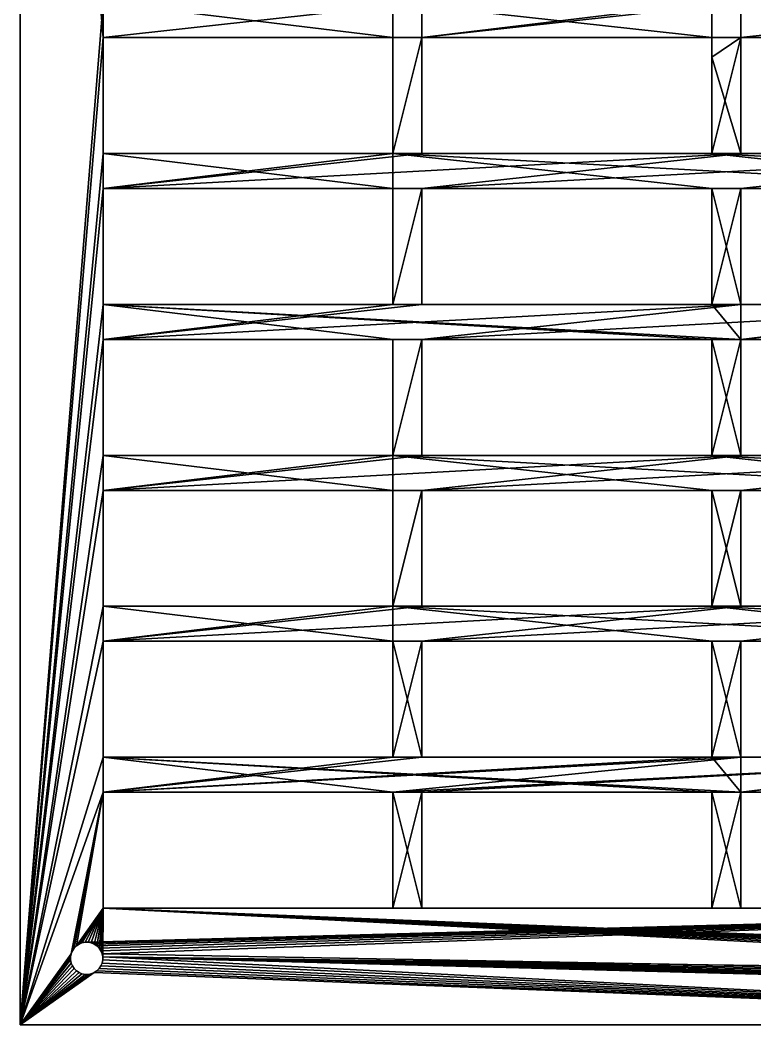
# Model space of a CAD drawing. Header units: metres. Extents: x 1.7 to 5.9, y -6.9 to -1.
# Drawn here: x 1.702 to 3.889, y -6.898 to -3.907 of the extents above; entities that cross this region are included whole.
import ezdxf

# ---------------------------------------------------------------- set-up
doc = ezdxf.new("R2010")
doc.units = ezdxf.units.M

msp = doc.modelspace()

# ---------------------------------------------------------------- linework, layer by layer
at = {"layer": 'STL2DXF'}
for points in [[(1.702, -1.002, -0.6707), (1.702, -6.898, -0.6707), (1.702, -6.898, -0.6207)], [(1.702, -1.002, -0.6707), (1.702, -6.898, -0.6207), (1.702, -1.002, -0.6207)], [(1.702, -6.898, -0.6707), (1.702, -1.002, -0.6707), (1.9487, -3.8554, -0.6707)], [(1.702, -1.002, -0.6207), (1.702, -6.898, -0.6207), (1.9487, -3.9596, -0.6207)], [(1.9487, -3.8554, -0.6207), (1.702, -1.002, -0.6207), (1.9487, -3.9596, -0.6207)], [(1.9487, -3.9596, -0.6707), (1.702, -6.898, -0.6707), (1.9487, -3.8554, -0.6707)], [(2.8114, -3.9596, -0.6707), (1.9487, -3.9596, -0.6707), (1.9487, -3.8554, -0.6707)], [(2.8114, -3.9596, -0.6707), (1.9487, -3.8554, -0.6707), (2.8114, -3.8554, -0.6707)], [(1.9487, -3.9596, -0.6207), (2.8977, -3.9596, -0.6207), (2.8977, -3.8554, -0.6207)], [(1.9487, -3.9596, -0.6207), (2.8977, -3.8554, -0.6207), (1.9487, -3.8554, -0.6207)], [(3.7604, -3.9596, -0.6707), (2.8114, -3.9596, -0.6707), (2.8114, -3.8554, -0.6707)], [(3.7604, -3.9596, -0.6707), (2.8114, -3.8554, -0.6707), (3.7604, -3.8554, -0.6707)], [(2.8977, -3.9596, -0.6207), (3.8467, -3.9596, -0.6207), (3.8467, -3.8554, -0.6207)], [(2.8977, -3.9596, -0.6207), (3.8467, -3.8554, -0.6207), (3.7604, -3.8554, -0.6207)], [(2.8977, -3.9596, -0.6207), (3.7604, -3.8554, -0.6207), (2.8977, -3.8554, -0.6207)], [(4.7094, -3.9596, -0.6707), (3.7604, -3.9596, -0.6707), (3.7604, -3.8554, -0.6707)], [(4.7094, -3.9596, -0.6707), (3.7604, -3.8554, -0.6707), (3.8467, -3.8554, -0.6707)], [(4.7094, -3.9596, -0.6707), (3.8467, -3.8554, -0.6707), (4.7094, -3.8554, -0.6707)], [(3.8467, -3.9596, -0.6207), (4.7957, -3.9596, -0.6207), (4.7957, -3.8554, -0.6207)], [(3.8467, -3.9596, -0.6207), (4.7957, -3.8554, -0.6207), (3.8467, -3.8554, -0.6207)], [(1.702, -6.898, -0.6707), (1.9487, -3.9596, -0.6707), (1.9487, -4.3046, -0.6707)], [(1.702, -6.898, -0.6207), (1.9487, -4.3046, -0.6207), (1.9487, -3.9596, -0.6207)], [(2.8114, -3.9596, -0.6207), (2.8114, -3.9596, -0.6707), (1.9487, -3.9596, -0.6707)], [(2.8114, -3.9596, -0.6207), (1.9487, -3.9596, -0.6707), (1.9487, -3.9596, -0.6207)], [(1.9487, -3.9596, -0.6207), (1.9487, -3.9596, -0.6707), (1.9487, -4.3046, -0.6707)], [(1.9487, -3.9596, -0.6207), (1.9487, -4.3046, -0.6707), (1.9487, -4.3046, -0.6207)], [(1.9487, -3.9596, -0.6207), (2.8114, -3.9596, -0.6207), (2.8977, -3.9596, -0.6207)], [(3.7604, -3.9596, -0.6707), (2.8977, -3.9596, -0.6707), (2.8114, -3.9596, -0.6707)], [(2.8114, -4.3046, -0.6707), (2.8114, -3.9596, -0.6707), (2.8977, -3.9596, -0.6707)], [(2.8114, -4.3046, -0.6707), (2.8977, -3.9596, -0.6707), (2.8977, -4.3046, -0.6707)], [(2.8114, -4.3046, -0.6207), (2.8114, -4.3046, -0.6707), (2.8114, -3.9596, -0.6707)], [(2.8114, -4.3046, -0.6207), (2.8114, -3.9596, -0.6707), (2.8114, -3.9596, -0.6207)], [(2.8977, -3.9596, -0.6207), (2.8114, -3.9596, -0.6207), (2.8114, -4.3046, -0.6207)], [(2.8977, -4.3046, -0.6207), (2.8977, -3.9596, -0.6207), (2.8114, -4.3046, -0.6207)], [(2.8977, -3.9596, -0.6207), (2.8977, -3.9596, -0.6707), (2.8977, -4.3046, -0.6707)], [(2.8977, -3.9596, -0.6207), (2.8977, -4.3046, -0.6707), (2.8977, -4.3046, -0.6207)], [(3.7604, -3.9596, -0.6207), (3.7604, -3.9596, -0.6707), (2.8977, -3.9596, -0.6707)], [(3.7604, -3.9596, -0.6207), (2.8977, -3.9596, -0.6707), (2.8977, -3.9596, -0.6207)], [(2.8977, -3.9596, -0.6207), (3.7604, -3.9596, -0.6207), (3.8467, -3.9596, -0.6207)], [(4.7094, -3.9596, -0.6707), (3.8467, -3.9596, -0.6707), (3.7604, -3.9596, -0.6707)], [(3.7604, -4.3046, -0.6707), (3.7604, -3.9596, -0.6707), (3.8467, -3.9596, -0.6707)], [(3.7604, -4.3046, -0.6707), (3.8467, -3.9596, -0.6707), (3.8467, -4.3046, -0.6707)], [(3.7604, -4.3046, -0.6707), (3.7604, -3.9596, -0.6707), (3.7604, -3.9596, -0.6207)], [(3.7604, -4.3046, -0.6707), (3.7604, -3.9596, -0.6207), (3.7604, -4.0183, -0.6207)], [(3.7604, -3.9596, -0.6207), (3.7604, -4.0183, -0.6207), (3.8467, -3.9596, -0.6207)], [(3.8467, -4.3046, -0.6207), (3.8467, -3.9596, -0.6207), (3.7604, -4.0183, -0.6207)], [(4.7094, -3.9596, -0.6207), (4.7094, -3.9596, -0.6707), (3.8467, -3.9596, -0.6707)], [(4.7094, -3.9596, -0.6207), (3.8467, -3.9596, -0.6707), (3.8467, -3.9596, -0.6207)], [(3.8467, -3.9596, -0.6207), (3.8467, -3.9596, -0.6707), (3.8467, -4.3046, -0.6707)], [(3.8467, -3.9596, -0.6207), (3.8467, -4.3046, -0.6707), (3.8467, -4.3046, -0.6207)], [(3.8467, -3.9596, -0.6207), (4.7094, -3.9596, -0.6207), (4.7957, -3.9596, -0.6207)], [(3.7604, -4.0183, -0.6207), (3.7604, -4.3046, -0.6207), (3.7604, -4.3046, -0.6707)], [(3.8467, -4.3046, -0.6207), (3.7604, -4.0183, -0.6207), (3.7604, -4.3046, -0.6207)], [(1.9487, -4.4087, -0.6707), (1.702, -6.898, -0.6707), (1.9487, -4.3046, -0.6707)], [(1.9487, -4.3046, -0.6207), (1.702, -6.898, -0.6207), (1.9487, -4.4087, -0.6207)], [(2.8114, -4.4087, -0.6707), (1.9487, -4.4087, -0.6707), (1.9487, -4.3046, -0.6707)], [(2.8114, -4.4087, -0.6707), (1.9487, -4.3046, -0.6707), (2.8114, -4.3046, -0.6707)], [(1.9487, -4.3046, -0.6207), (1.9487, -4.3046, -0.6707), (2.8114, -4.3046, -0.6707)], [(1.9487, -4.3046, -0.6207), (2.8114, -4.3046, -0.6707), (2.8114, -4.3046, -0.6207)], [(1.9487, -4.4087, -0.6207), (2.8977, -4.4087, -0.6207), (3.8467, -4.3046, -0.6207)], [(1.9487, -4.4087, -0.6207), (3.8467, -4.3046, -0.6207), (2.8977, -4.3046, -0.6207)], [(2.8114, -4.3046, -0.6207), (1.9487, -4.3046, -0.6207), (1.9487, -4.4087, -0.6207)], [(2.8977, -4.3046, -0.6207), (2.8114, -4.3046, -0.6207), (1.9487, -4.4087, -0.6207)], [(3.7604, -4.4087, -0.6707), (2.8114, -4.4087, -0.6707), (2.8114, -4.3046, -0.6707)], [(2.8114, -4.3046, -0.6707), (2.8977, -4.3046, -0.6707), (3.7604, -4.3046, -0.6707)], [(4.7094, -4.4087, -0.6707), (3.7604, -4.4087, -0.6707), (2.8114, -4.3046, -0.6707)], [(4.7094, -4.4087, -0.6707), (2.8114, -4.3046, -0.6707), (3.7604, -4.3046, -0.6707)], [(2.8977, -4.3046, -0.6207), (2.8977, -4.3046, -0.6707), (3.7604, -4.3046, -0.6707)], [(2.8977, -4.3046, -0.6207), (3.7604, -4.3046, -0.6707), (3.7604, -4.3046, -0.6207)], [(2.8977, -4.4087, -0.6207), (3.8467, -4.4087, -0.6207), (4.7957, -4.3046, -0.6207)], [(2.8977, -4.4087, -0.6207), (4.7957, -4.3046, -0.6207), (3.8467, -4.3046, -0.6207)], [(3.8467, -4.3046, -0.6207), (3.7604, -4.3046, -0.6207), (2.8977, -4.3046, -0.6207)], [(5.6584, -4.4087, -0.6707), (4.7094, -4.4087, -0.6707), (3.7604, -4.3046, -0.6707)], [(3.7604, -4.3046, -0.6707), (3.8467, -4.3046, -0.6707), (4.7094, -4.3046, -0.6707)], [(5.6584, -4.4087, -0.6707), (3.7604, -4.3046, -0.6707), (4.7094, -4.3046, -0.6707)], [(3.8467, -4.3046, -0.6207), (3.8467, -4.3046, -0.6707), (4.7094, -4.3046, -0.6707)], [(3.8467, -4.3046, -0.6207), (4.7094, -4.3046, -0.6707), (4.7094, -4.3046, -0.6207)], [(3.8467, -4.4087, -0.6207), (4.7957, -4.4087, -0.6207), (4.7957, -4.3046, -0.6207)], [(4.7957, -4.3046, -0.6207), (4.7094, -4.3046, -0.6207), (3.8467, -4.3046, -0.6207)], [(1.702, -6.898, -0.6707), (1.9487, -4.4087, -0.6707), (1.9487, -4.7537, -0.6707)], [(1.702, -6.898, -0.6207), (1.9487, -4.7537, -0.6207), (1.9487, -4.4087, -0.6207)], [(2.8114, -4.4087, -0.6207), (2.8114, -4.4087, -0.6707), (1.9487, -4.4087, -0.6707)], [(2.8114, -4.4087, -0.6207), (1.9487, -4.4087, -0.6707), (1.9487, -4.4087, -0.6207)], [(1.9487, -4.4087, -0.6207), (1.9487, -4.4087, -0.6707), (1.9487, -4.7537, -0.6707)], [(1.9487, -4.4087, -0.6207), (1.9487, -4.7537, -0.6707), (1.9487, -4.7537, -0.6207)], [(1.9487, -4.4087, -0.6207), (2.8114, -4.4087, -0.6207), (2.8977, -4.4087, -0.6207)], [(2.8114, -4.7537, -0.6207), (2.8114, -4.7537, -0.6707), (2.8114, -4.4087, -0.6707)], [(2.8114, -4.7537, -0.6207), (2.8114, -4.4087, -0.6707), (2.8114, -4.4087, -0.6207)], [(3.7604, -4.4087, -0.6707), (2.8977, -4.4087, -0.6707), (2.8114, -4.4087, -0.6707)], [(2.8114, -4.7537, -0.6707), (2.8114, -4.4087, -0.6707), (2.8977, -4.4087, -0.6707)], [(2.8114, -4.7537, -0.6707), (2.8977, -4.4087, -0.6707), (2.8977, -4.7537, -0.6707)], [(2.8977, -4.4087, -0.6207), (2.8114, -4.4087, -0.6207), (2.8114, -4.7537, -0.6207)], [(2.8977, -4.7537, -0.6207), (2.8977, -4.4087, -0.6207), (2.8114, -4.7537, -0.6207)], [(2.8977, -4.4087, -0.6207), (2.8977, -4.4087, -0.6707), (2.8977, -4.7537, -0.6707)], [(2.8977, -4.4087, -0.6207), (2.8977, -4.7537, -0.6707), (2.8977, -4.7537, -0.6207)], [(3.7604, -4.4087, -0.6207), (3.7604, -4.4087, -0.6707), (2.8977, -4.4087, -0.6707)], [(3.7604, -4.4087, -0.6207), (2.8977, -4.4087, -0.6707), (2.8977, -4.4087, -0.6207)], [(2.8977, -4.4087, -0.6207), (3.7604, -4.4087, -0.6207), (3.8467, -4.4087, -0.6207)], [(4.7094, -4.4087, -0.6707), (3.8467, -4.4087, -0.6707), (3.7604, -4.4087, -0.6707)], [(3.7604, -4.7537, -0.6707), (3.7604, -4.4087, -0.6707), (3.8467, -4.4087, -0.6707)], [(3.7604, -4.7537, -0.6707), (3.8467, -4.4087, -0.6707), (3.8467, -4.7537, -0.6707)], [(3.7604, -4.7537, -0.6207), (3.7604, -4.7537, -0.6707), (3.7604, -4.4087, -0.6707)], [(3.7604, -4.7537, -0.6207), (3.7604, -4.4087, -0.6707), (3.7604, -4.4087, -0.6207)], [(3.8467, -4.7537, -0.6207), (3.8467, -4.4087, -0.6207), (3.7604, -4.4087, -0.6207)], [(3.8467, -4.7537, -0.6207), (3.7604, -4.4087, -0.6207), (3.7604, -4.7537, -0.6207)], [(4.7094, -4.4087, -0.6207), (4.7094, -4.4087, -0.6707), (3.8467, -4.4087, -0.6707)], [(4.7094, -4.4087, -0.6207), (3.8467, -4.4087, -0.6707), (3.8467, -4.4087, -0.6207)], [(3.8467, -4.4087, -0.6207), (3.8467, -4.4087, -0.6707), (3.8467, -4.7537, -0.6707)], [(3.8467, -4.4087, -0.6207), (3.8467, -4.7537, -0.6707), (3.8467, -4.7537, -0.6207)], [(3.8467, -4.4087, -0.6207), (4.7094, -4.4087, -0.6207), (4.7957, -4.4087, -0.6207)], [(1.9487, -4.8579, -0.6707), (1.702, -6.898, -0.6707), (1.9487, -4.7537, -0.6707)], [(1.9487, -4.7537, -0.6207), (1.702, -6.898, -0.6207), (1.9487, -4.8579, -0.6207)], [(2.8114, -4.8579, -0.6707), (1.9487, -4.8579, -0.6707), (1.9487, -4.7537, -0.6707)], [(1.9487, -4.7537, -0.6707), (2.8114, -4.7537, -0.6707), (3.7604, -4.7537, -0.6707)], [(3.7604, -4.8579, -0.6707), (2.8114, -4.8579, -0.6707), (1.9487, -4.7537, -0.6707)], [(3.8467, -4.8579, -0.6707), (3.7604, -4.8579, -0.6707), (1.9487, -4.7537, -0.6707)], [(3.8467, -4.8579, -0.6707), (1.9487, -4.7537, -0.6707), (3.7604, -4.7537, -0.6707)], [(1.9487, -4.7537, -0.6207), (1.9487, -4.7537, -0.6707), (2.8114, -4.7537, -0.6707)], [(1.9487, -4.7537, -0.6207), (2.8114, -4.7537, -0.6707), (2.8114, -4.7537, -0.6207)], [(1.9487, -4.8579, -0.6207), (2.8977, -4.8579, -0.6207), (3.8467, -4.7537, -0.6207)], [(1.9487, -4.8579, -0.6207), (3.8467, -4.7537, -0.6207), (2.8977, -4.7537, -0.6207)], [(2.8114, -4.7537, -0.6207), (1.9487, -4.7537, -0.6207), (1.9487, -4.8579, -0.6207)], [(2.8977, -4.7537, -0.6207), (2.8114, -4.7537, -0.6207), (1.9487, -4.8579, -0.6207)], [(2.8114, -4.7537, -0.6707), (2.8977, -4.7537, -0.6707), (3.7604, -4.7537, -0.6707)], [(2.8977, -4.7537, -0.6207), (2.8977, -4.7537, -0.6707), (3.7604, -4.7537, -0.6707)], [(2.8977, -4.7537, -0.6207), (3.7604, -4.7537, -0.6707), (3.7604, -4.7537, -0.6207)], [(2.8977, -4.8579, -0.6207), (3.8467, -4.8579, -0.6207), (4.7957, -4.7537, -0.6207)], [(2.8977, -4.8579, -0.6207), (4.7957, -4.7537, -0.6207), (3.8467, -4.7537, -0.6207)], [(3.8467, -4.7537, -0.6207), (3.7604, -4.7537, -0.6207), (2.8977, -4.7537, -0.6207)], [(3.8467, -4.8579, -0.6707), (3.7604, -4.7537, -0.6707), (3.8467, -4.7537, -0.6707)], [(3.8467, -4.7537, -0.6207), (3.8467, -4.7537, -0.6707), (4.7094, -4.7537, -0.6707)], [(3.8467, -4.7537, -0.6207), (4.7094, -4.7537, -0.6707), (4.7094, -4.7537, -0.6207)], [(3.8467, -4.8579, -0.6707), (3.8467, -4.7537, -0.6707), (4.7094, -4.7537, -0.6707)], [(5.6584, -4.8579, -0.6707), (3.8467, -4.8579, -0.6707), (4.7094, -4.7537, -0.6707)], [(3.8467, -4.8579, -0.6207), (4.7957, -4.8579, -0.6207), (4.7957, -4.7537, -0.6207)], [(4.7957, -4.7537, -0.6207), (4.7094, -4.7537, -0.6207), (3.8467, -4.7537, -0.6207)], [(1.702, -6.898, -0.6707), (1.9487, -4.8579, -0.6707), (1.9487, -5.2029, -0.6707)], [(1.702, -6.898, -0.6207), (1.9487, -5.2029, -0.6207), (1.9487, -4.8579, -0.6207)], [(1.9487, -4.8579, -0.6207), (1.9487, -4.8579, -0.6707), (1.9487, -5.2029, -0.6707)], [(1.9487, -4.8579, -0.6207), (1.9487, -5.2029, -0.6707), (1.9487, -5.2029, -0.6207)], [(2.8114, -4.8579, -0.6207), (2.8114, -4.8579, -0.6707), (1.9487, -4.8579, -0.6707)], [(2.8114, -4.8579, -0.6207), (1.9487, -4.8579, -0.6707), (1.9487, -4.8579, -0.6207)], [(1.9487, -4.8579, -0.6207), (2.8114, -4.8579, -0.6207), (2.8977, -4.8579, -0.6207)], [(3.7604, -4.8579, -0.6707), (2.8977, -4.8579, -0.6707), (2.8114, -4.8579, -0.6707)], [(2.8114, -5.2029, -0.6707), (2.8114, -4.8579, -0.6707), (2.8977, -4.8579, -0.6707)], [(2.8114, -5.2029, -0.6707), (2.8977, -4.8579, -0.6707), (2.8977, -5.2029, -0.6707)], [(2.8114, -5.2029, -0.6207), (2.8114, -5.2029, -0.6707), (2.8114, -4.8579, -0.6707)], [(2.8114, -5.2029, -0.6207), (2.8114, -4.8579, -0.6707), (2.8114, -4.8579, -0.6207)], [(2.8977, -4.8579, -0.6207), (2.8114, -4.8579, -0.6207), (2.8114, -5.2029, -0.6207)], [(2.8977, -5.2029, -0.6207), (2.8977, -4.8579, -0.6207), (2.8114, -5.2029, -0.6207)], [(2.8977, -4.8579, -0.6207), (2.8977, -4.8579, -0.6707), (2.8977, -5.2029, -0.6707)], [(2.8977, -4.8579, -0.6207), (2.8977, -5.2029, -0.6707), (2.8977, -5.2029, -0.6207)], [(3.7604, -4.8579, -0.6207), (3.7604, -4.8579, -0.6707), (2.8977, -4.8579, -0.6707)], [(3.7604, -4.8579, -0.6207), (2.8977, -4.8579, -0.6707), (2.8977, -4.8579, -0.6207)], [(2.8977, -4.8579, -0.6207), (3.7604, -4.8579, -0.6207), (3.8467, -4.8579, -0.6207)], [(3.7604, -5.2029, -0.6207), (3.7604, -5.2029, -0.6707), (3.7604, -4.8579, -0.6707)], [(3.7604, -5.2029, -0.6207), (3.7604, -4.8579, -0.6707), (3.7604, -4.8579, -0.6207)], [(3.7604, -5.2029, -0.6707), (3.7604, -4.8579, -0.6707), (3.8467, -4.8579, -0.6707)], [(3.7604, -5.2029, -0.6707), (3.8467, -4.8579, -0.6707), (3.8467, -5.2029, -0.6707)], [(3.8467, -5.2029, -0.6207), (3.8467, -4.8579, -0.6207), (3.7604, -4.8579, -0.6207)], [(3.8467, -5.2029, -0.6207), (3.7604, -4.8579, -0.6207), (3.7604, -5.2029, -0.6207)], [(3.8467, -4.8579, -0.6207), (3.8467, -4.8579, -0.6707), (3.8467, -5.2029, -0.6707)], [(3.8467, -4.8579, -0.6207), (3.8467, -5.2029, -0.6707), (3.8467, -5.2029, -0.6207)], [(4.7957, -4.8579, -0.6707), (4.7094, -4.8579, -0.6707), (3.8467, -4.8579, -0.6707)], [(5.6584, -4.8579, -0.6707), (4.7957, -4.8579, -0.6707), (3.8467, -4.8579, -0.6707)], [(4.7094, -4.8579, -0.6207), (4.7094, -4.8579, -0.6707), (3.8467, -4.8579, -0.6707)], [(4.7094, -4.8579, -0.6207), (3.8467, -4.8579, -0.6707), (3.8467, -4.8579, -0.6207)], [(3.8467, -4.8579, -0.6207), (4.7094, -4.8579, -0.6207), (4.7957, -4.8579, -0.6207)], [(1.9487, -5.3071, -0.6707), (1.702, -6.898, -0.6707), (1.9487, -5.2029, -0.6707)], [(1.9487, -5.2029, -0.6207), (1.702, -6.898, -0.6207), (1.9487, -5.3071, -0.6207)], [(1.9487, -5.2029, -0.6207), (1.9487, -5.2029, -0.6707), (2.8114, -5.2029, -0.6707)], [(1.9487, -5.2029, -0.6207), (2.8114, -5.2029, -0.6707), (2.8114, -5.2029, -0.6207)], [(2.8114, -5.3071, -0.6707), (1.9487, -5.3071, -0.6707), (1.9487, -5.2029, -0.6707)], [(2.8114, -5.3071, -0.6707), (1.9487, -5.2029, -0.6707), (2.8114, -5.2029, -0.6707)], [(1.9487, -5.3071, -0.6207), (2.8977, -5.3071, -0.6207), (3.8467, -5.2029, -0.6207)], [(1.9487, -5.3071, -0.6207), (3.8467, -5.2029, -0.6207), (2.8977, -5.2029, -0.6207)], [(2.8114, -5.2029, -0.6207), (1.9487, -5.2029, -0.6207), (1.9487, -5.3071, -0.6207)], [(2.8977, -5.2029, -0.6207), (2.8114, -5.2029, -0.6207), (1.9487, -5.3071, -0.6207)], [(3.7604, -5.3071, -0.6707), (2.8114, -5.3071, -0.6707), (2.8114, -5.2029, -0.6707)], [(2.8114, -5.2029, -0.6707), (2.8977, -5.2029, -0.6707), (3.7604, -5.2029, -0.6707)], [(4.7094, -5.3071, -0.6707), (3.7604, -5.3071, -0.6707), (2.8114, -5.2029, -0.6707)], [(4.7094, -5.3071, -0.6707), (2.8114, -5.2029, -0.6707), (3.7604, -5.2029, -0.6707)], [(2.8977, -5.2029, -0.6207), (2.8977, -5.2029, -0.6707), (3.7604, -5.2029, -0.6707)], [(2.8977, -5.2029, -0.6207), (3.7604, -5.2029, -0.6707), (3.7604, -5.2029, -0.6207)], [(2.8977, -5.3071, -0.6207), (3.8467, -5.3071, -0.6207), (4.7957, -5.2029, -0.6207)], [(2.8977, -5.3071, -0.6207), (4.7957, -5.2029, -0.6207), (3.8467, -5.2029, -0.6207)], [(3.8467, -5.2029, -0.6207), (3.7604, -5.2029, -0.6207), (2.8977, -5.2029, -0.6207)], [(5.6584, -5.3071, -0.6707), (4.7094, -5.3071, -0.6707), (3.7604, -5.2029, -0.6707)], [(3.7604, -5.2029, -0.6707), (3.8467, -5.2029, -0.6707), (4.7094, -5.2029, -0.6707)], [(5.6584, -5.3071, -0.6707), (3.7604, -5.2029, -0.6707), (4.7094, -5.2029, -0.6707)], [(3.8467, -5.2029, -0.6207), (3.8467, -5.2029, -0.6707), (4.7094, -5.2029, -0.6707)], [(3.8467, -5.2029, -0.6207), (4.7094, -5.2029, -0.6707), (4.7094, -5.2029, -0.6207)], [(3.8467, -5.3071, -0.6207), (4.7957, -5.3071, -0.6207), (4.7957, -5.2029, -0.6207)], [(4.7957, -5.2029, -0.6207), (4.7094, -5.2029, -0.6207), (3.8467, -5.2029, -0.6207)], [(1.702, -6.898, -0.6707), (1.9487, -5.3071, -0.6707), (1.9487, -5.6521, -0.6707)], [(1.702, -6.898, -0.6207), (1.9487, -5.6521, -0.6207), (1.9487, -5.3071, -0.6207)], [(1.9487, -5.3071, -0.6207), (1.9487, -5.3071, -0.6707), (1.9487, -5.6521, -0.6707)], [(1.9487, -5.3071, -0.6207), (1.9487, -5.6521, -0.6707), (1.9487, -5.6521, -0.6207)], [(2.8114, -5.3071, -0.6207), (2.8114, -5.3071, -0.6707), (1.9487, -5.3071, -0.6707)], [(2.8114, -5.3071, -0.6207), (1.9487, -5.3071, -0.6707), (1.9487, -5.3071, -0.6207)], [(1.9487, -5.3071, -0.6207), (2.8114, -5.3071, -0.6207), (2.8977, -5.3071, -0.6207)], [(3.7604, -5.3071, -0.6707), (2.8977, -5.3071, -0.6707), (2.8114, -5.3071, -0.6707)], [(2.8114, -5.6521, -0.6707), (2.8114, -5.3071, -0.6707), (2.8977, -5.3071, -0.6707)], [(2.8114, -5.6521, -0.6707), (2.8977, -5.3071, -0.6707), (2.8977, -5.6521, -0.6707)], [(2.8114, -5.6521, -0.6207), (2.8114, -5.6521, -0.6707), (2.8114, -5.3071, -0.6707)], [(2.8114, -5.6521, -0.6207), (2.8114, -5.3071, -0.6707), (2.8114, -5.3071, -0.6207)], [(2.8977, -5.3071, -0.6207), (2.8114, -5.3071, -0.6207), (2.8114, -5.6521, -0.6207)], [(2.8977, -5.6521, -0.6207), (2.8977, -5.3071, -0.6207), (2.8114, -5.6521, -0.6207)], [(2.8977, -5.3071, -0.6207), (2.8977, -5.3071, -0.6707), (2.8977, -5.6521, -0.6707)], [(2.8977, -5.3071, -0.6207), (2.8977, -5.6521, -0.6707), (2.8977, -5.6521, -0.6207)], [(3.7604, -5.3071, -0.6207), (3.7604, -5.3071, -0.6707), (2.8977, -5.3071, -0.6707)], [(3.7604, -5.3071, -0.6207), (2.8977, -5.3071, -0.6707), (2.8977, -5.3071, -0.6207)], [(2.8977, -5.3071, -0.6207), (3.7604, -5.3071, -0.6207), (3.8467, -5.3071, -0.6207)], [(4.7094, -5.3071, -0.6707), (3.8467, -5.3071, -0.6707), (3.7604, -5.3071, -0.6707)], [(3.7604, -5.6521, -0.6707), (3.7604, -5.3071, -0.6707), (3.8467, -5.3071, -0.6707)], [(3.7604, -5.6521, -0.6707), (3.8467, -5.3071, -0.6707), (3.8467, -5.6521, -0.6707)], [(3.7604, -5.6521, -0.6207), (3.7604, -5.6521, -0.6707), (3.7604, -5.3071, -0.6707)], [(3.7604, -5.6521, -0.6207), (3.7604, -5.3071, -0.6707), (3.7604, -5.3071, -0.6207)], [(3.8467, -5.6521, -0.6207), (3.8467, -5.3071, -0.6207), (3.7604, -5.3071, -0.6207)], [(3.8467, -5.6521, -0.6207), (3.7604, -5.3071, -0.6207), (3.7604, -5.6521, -0.6207)], [(4.7094, -5.3071, -0.6207), (4.7094, -5.3071, -0.6707), (3.8467, -5.3071, -0.6707)], [(4.7094, -5.3071, -0.6207), (3.8467, -5.3071, -0.6707), (3.8467, -5.3071, -0.6207)], [(3.8467, -5.3071, -0.6207), (3.8467, -5.3071, -0.6707), (3.8467, -5.6521, -0.6707)], [(3.8467, -5.3071, -0.6207), (3.8467, -5.6521, -0.6707), (3.8467, -5.6521, -0.6207)], [(3.8467, -5.3071, -0.6207), (4.7094, -5.3071, -0.6207), (4.7957, -5.3071, -0.6207)], [(1.9487, -5.7563, -0.6707), (1.702, -6.898, -0.6707), (1.9487, -5.6521, -0.6707)], [(1.9487, -5.6521, -0.6207), (1.702, -6.898, -0.6207), (1.9487, -5.7563, -0.6207)], [(1.9487, -5.6521, -0.6207), (1.9487, -5.6521, -0.6707), (2.8114, -5.6521, -0.6707)], [(1.9487, -5.6521, -0.6207), (2.8114, -5.6521, -0.6707), (2.8114, -5.6521, -0.6207)], [(2.8114, -5.7563, -0.6707), (1.9487, -5.7563, -0.6707), (1.9487, -5.6521, -0.6707)], [(2.8114, -5.7563, -0.6707), (1.9487, -5.6521, -0.6707), (2.8114, -5.6521, -0.6707)], [(1.9487, -5.7563, -0.6207), (2.8977, -5.7563, -0.6207), (3.8467, -5.6521, -0.6207)], [(1.9487, -5.7563, -0.6207), (3.8467, -5.6521, -0.6207), (2.8977, -5.6521, -0.6207)], [(2.8114, -5.6521, -0.6207), (1.9487, -5.6521, -0.6207), (1.9487, -5.7563, -0.6207)], [(2.8977, -5.6521, -0.6207), (2.8114, -5.6521, -0.6207), (1.9487, -5.7563, -0.6207)], [(3.7604, -5.7563, -0.6707), (2.8114, -5.7563, -0.6707), (2.8114, -5.6521, -0.6707)], [(2.8114, -5.6521, -0.6707), (2.8977, -5.6521, -0.6707), (3.7604, -5.6521, -0.6707)], [(4.7094, -5.7563, -0.6707), (3.7604, -5.7563, -0.6707), (2.8114, -5.6521, -0.6707)], [(4.7094, -5.7563, -0.6707), (2.8114, -5.6521, -0.6707), (3.7604, -5.6521, -0.6707)], [(2.8977, -5.6521, -0.6207), (2.8977, -5.6521, -0.6707), (3.7604, -5.6521, -0.6707)], [(2.8977, -5.6521, -0.6207), (3.7604, -5.6521, -0.6707), (3.7604, -5.6521, -0.6207)], [(2.8977, -5.7563, -0.6207), (3.8467, -5.7563, -0.6207), (4.7957, -5.6521, -0.6207)], [(2.8977, -5.7563, -0.6207), (4.7957, -5.6521, -0.6207), (3.8467, -5.6521, -0.6207)], [(3.8467, -5.6521, -0.6207), (3.7604, -5.6521, -0.6207), (2.8977, -5.6521, -0.6207)], [(5.6584, -5.7563, -0.6707), (4.7094, -5.7563, -0.6707), (3.7604, -5.6521, -0.6707)], [(3.7604, -5.6521, -0.6707), (3.8467, -5.6521, -0.6707), (4.7094, -5.6521, -0.6707)], [(5.6584, -5.7563, -0.6707), (3.7604, -5.6521, -0.6707), (4.7094, -5.6521, -0.6707)], [(3.8467, -5.6521, -0.6207), (3.8467, -5.6521, -0.6707), (4.7094, -5.6521, -0.6707)], [(3.8467, -5.6521, -0.6207), (4.7094, -5.6521, -0.6707), (4.7094, -5.6521, -0.6207)], [(3.8467, -5.7563, -0.6207), (4.7957, -5.7563, -0.6207), (4.7957, -5.6521, -0.6207)], [(4.7957, -5.6521, -0.6207), (4.7094, -5.6521, -0.6207), (3.8467, -5.6521, -0.6207)], [(1.702, -6.898, -0.6707), (1.9487, -5.7563, -0.6707), (1.9487, -6.1012, -0.6707)], [(1.702, -6.898, -0.6207), (1.9487, -6.1012, -0.6207), (1.9487, -5.7563, -0.6207)], [(1.9487, -5.7563, -0.6207), (1.9487, -5.7563, -0.6707), (1.9487, -6.1012, -0.6707)], [(1.9487, -5.7563, -0.6207), (1.9487, -6.1012, -0.6707), (1.9487, -6.1012, -0.6207)], [(2.8114, -5.7563, -0.6207), (2.8114, -5.7563, -0.6707), (1.9487, -5.7563, -0.6707)], [(2.8114, -5.7563, -0.6207), (1.9487, -5.7563, -0.6707), (1.9487, -5.7563, -0.6207)], [(1.9487, -5.7563, -0.6207), (2.8114, -5.7563, -0.6207), (2.8977, -5.7563, -0.6207)], [(3.7604, -5.7563, -0.6707), (2.8977, -5.7563, -0.6707), (2.8114, -5.7563, -0.6707)], [(2.8114, -6.1012, -0.6707), (2.8114, -5.7563, -0.6707), (2.8977, -5.7563, -0.6707)], [(2.8114, -6.1012, -0.6707), (2.8977, -5.7563, -0.6707), (2.8977, -6.1012, -0.6707)], [(2.8114, -6.1012, -0.6207), (2.8114, -6.1012, -0.6707), (2.8114, -5.7563, -0.6707)], [(2.8114, -6.1012, -0.6207), (2.8114, -5.7563, -0.6707), (2.8114, -5.7563, -0.6207)], [(2.8977, -6.1012, -0.6207), (2.8977, -5.7563, -0.6207), (2.8114, -5.7563, -0.6207)], [(2.8977, -6.1012, -0.6207), (2.8114, -5.7563, -0.6207), (2.8114, -6.1012, -0.6207)], [(2.8977, -5.7563, -0.6207), (2.8977, -5.7563, -0.6707), (2.8977, -6.1012, -0.6707)], [(2.8977, -5.7563, -0.6207), (2.8977, -6.1012, -0.6707), (2.8977, -6.1012, -0.6207)], [(3.7604, -5.7563, -0.6207), (3.7604, -5.7563, -0.6707), (2.8977, -5.7563, -0.6707)], [(3.7604, -5.7563, -0.6207), (2.8977, -5.7563, -0.6707), (2.8977, -5.7563, -0.6207)], [(2.8977, -5.7563, -0.6207), (3.7604, -5.7563, -0.6207), (3.8467, -5.7563, -0.6207)], [(4.7094, -5.7563, -0.6707), (3.8467, -5.7563, -0.6707), (3.7604, -5.7563, -0.6707)], [(3.7604, -6.1012, -0.6707), (3.7604, -5.7563, -0.6707), (3.8467, -5.7563, -0.6707)], [(3.7604, -6.1012, -0.6707), (3.8467, -5.7563, -0.6707), (3.8467, -6.1012, -0.6707)], [(3.7604, -6.1012, -0.6207), (3.7604, -6.1012, -0.6707), (3.7604, -5.7563, -0.6707)], [(3.7604, -6.1012, -0.6207), (3.7604, -5.7563, -0.6707), (3.7604, -5.7563, -0.6207)], [(3.8467, -6.1012, -0.6207), (3.8467, -5.7563, -0.6207), (3.7604, -5.7563, -0.6207)], [(3.8467, -6.1012, -0.6207), (3.7604, -5.7563, -0.6207), (3.7604, -6.1012, -0.6207)], [(3.8467, -5.7563, -0.6207), (3.8467, -5.7563, -0.6707), (3.8467, -6.1012, -0.6707)], [(3.8467, -5.7563, -0.6207), (3.8467, -6.1012, -0.6707), (3.8467, -6.1012, -0.6207)], [(4.7094, -5.7563, -0.6207), (4.7094, -5.7563, -0.6707), (3.8467, -5.7563, -0.6707)], [(4.7094, -5.7563, -0.6207), (3.8467, -5.7563, -0.6707), (3.8467, -5.7563, -0.6207)], [(3.8467, -5.7563, -0.6207), (4.7094, -5.7563, -0.6207), (4.7957, -5.7563, -0.6207)], [(1.9487, -6.2054, -0.6707), (1.702, -6.898, -0.6707), (1.9487, -6.1012, -0.6707)], [(1.9487, -6.1012, -0.6207), (1.702, -6.898, -0.6207), (1.9487, -6.2054, -0.6207)], [(2.8114, -6.2054, -0.6707), (1.9487, -6.2054, -0.6707), (1.9487, -6.1012, -0.6707)], [(1.9487, -6.1012, -0.6707), (2.8114, -6.1012, -0.6707), (3.7604, -6.1012, -0.6707)], [(3.7604, -6.2054, -0.6707), (2.8114, -6.2054, -0.6707), (1.9487, -6.1012, -0.6707)], [(3.8467, -6.2054, -0.6707), (3.7604, -6.2054, -0.6707), (1.9487, -6.1012, -0.6707)], [(3.8467, -6.2054, -0.6707), (1.9487, -6.1012, -0.6707), (3.7604, -6.1012, -0.6707)], [(1.9487, -6.1012, -0.6207), (1.9487, -6.1012, -0.6707), (2.8114, -6.1012, -0.6707)], [(1.9487, -6.1012, -0.6207), (2.8114, -6.1012, -0.6707), (2.8114, -6.1012, -0.6207)], [(1.9487, -6.2054, -0.6207), (2.8114, -6.2054, -0.6207), (3.8467, -6.1012, -0.6207)], [(1.9487, -6.2054, -0.6207), (3.8467, -6.1012, -0.6207), (3.7604, -6.1012, -0.6207)], [(1.9487, -6.2054, -0.6207), (3.7604, -6.1012, -0.6207), (2.8977, -6.1012, -0.6207)], [(1.9487, -6.2054, -0.6207), (2.8977, -6.1012, -0.6207), (2.8114, -6.1012, -0.6207)], [(1.9487, -6.2054, -0.6207), (2.8114, -6.1012, -0.6207), (1.9487, -6.1012, -0.6207)], [(2.8114, -6.1012, -0.6707), (2.8977, -6.1012, -0.6707), (3.7604, -6.1012, -0.6707)], [(2.8114, -6.2054, -0.6207), (2.8977, -6.2054, -0.6207), (4.7957, -6.1012, -0.6207)], [(2.8114, -6.2054, -0.6207), (4.7957, -6.1012, -0.6207), (3.8467, -6.1012, -0.6207)], [(2.8977, -6.1012, -0.6207), (2.8977, -6.1012, -0.6707), (3.7604, -6.1012, -0.6707)], [(2.8977, -6.1012, -0.6207), (3.7604, -6.1012, -0.6707), (3.7604, -6.1012, -0.6207)], [(2.8977, -6.2054, -0.6207), (3.8467, -6.2054, -0.6207), (4.7957, -6.1012, -0.6207)], [(3.8467, -6.2054, -0.6707), (3.7604, -6.1012, -0.6707), (3.8467, -6.1012, -0.6707)], [(3.8467, -6.2054, -0.6707), (3.8467, -6.1012, -0.6707), (4.7094, -6.1012, -0.6707)], [(5.6584, -6.2054, -0.6707), (3.8467, -6.2054, -0.6707), (4.7094, -6.1012, -0.6707)], [(3.8467, -6.1012, -0.6207), (3.8467, -6.1012, -0.6707), (4.7094, -6.1012, -0.6707)], [(3.8467, -6.1012, -0.6207), (4.7094, -6.1012, -0.6707), (4.7094, -6.1012, -0.6207)], [(3.8467, -6.2054, -0.6207), (4.7957, -6.2054, -0.6207), (4.7957, -6.1012, -0.6207)], [(4.7957, -6.1012, -0.6207), (4.7094, -6.1012, -0.6207), (3.8467, -6.1012, -0.6207)], [(1.854, -6.6861, -0.6707), (1.702, -6.898, -0.6707), (1.9487, -6.2054, -0.6707)], [(1.702, -6.898, -0.6207), (1.854, -6.6861, -0.6207), (1.9487, -6.2054, -0.6207)], [(1.8576, -6.6774, -0.6707), (1.854, -6.6861, -0.6707), (1.9487, -6.2054, -0.6707)], [(1.854, -6.6861, -0.6207), (1.8576, -6.6774, -0.6207), (1.9487, -6.2054, -0.6207)], [(1.8629, -6.6695, -0.6707), (1.8576, -6.6774, -0.6707), (1.9487, -6.2054, -0.6707)], [(1.8576, -6.6774, -0.6207), (1.8629, -6.6695, -0.6207), (1.9487, -6.2054, -0.6207)], [(1.8695, -6.6629, -0.6707), (1.8629, -6.6695, -0.6707), (1.9487, -6.2054, -0.6707)], [(1.8629, -6.6695, -0.6207), (1.8695, -6.6629, -0.6207), (1.9487, -6.2054, -0.6207)], [(1.8695, -6.6629, -0.6707), (1.9487, -6.2054, -0.6707), (1.9487, -6.5504, -0.6707)], [(1.8695, -6.6629, -0.6207), (1.9487, -6.5504, -0.6207), (1.9487, -6.2054, -0.6207)], [(2.8114, -6.2054, -0.6207), (2.8114, -6.2054, -0.6707), (1.9487, -6.2054, -0.6707)], [(2.8114, -6.2054, -0.6207), (1.9487, -6.2054, -0.6707), (1.9487, -6.2054, -0.6207)], [(1.9487, -6.2054, -0.6207), (1.9487, -6.2054, -0.6707), (1.9487, -6.5504, -0.6707)], [(1.9487, -6.2054, -0.6207), (1.9487, -6.5504, -0.6707), (1.9487, -6.5504, -0.6207)], [(2.8114, -6.5504, -0.6207), (2.8114, -6.5504, -0.6707), (2.8114, -6.2054, -0.6707)], [(2.8114, -6.5504, -0.6207), (2.8114, -6.2054, -0.6707), (2.8114, -6.2054, -0.6207)], [(3.7604, -6.2054, -0.6707), (2.8977, -6.2054, -0.6707), (2.8114, -6.2054, -0.6707)], [(2.8114, -6.5504, -0.6707), (2.8114, -6.2054, -0.6707), (2.8977, -6.2054, -0.6707)], [(2.8114, -6.5504, -0.6707), (2.8977, -6.2054, -0.6707), (2.8977, -6.5504, -0.6707)], [(2.8977, -6.5504, -0.6207), (2.8977, -6.2054, -0.6207), (2.8114, -6.2054, -0.6207)], [(2.8977, -6.5504, -0.6207), (2.8114, -6.2054, -0.6207), (2.8114, -6.5504, -0.6207)], [(2.8977, -6.2054, -0.6207), (2.8977, -6.2054, -0.6707), (2.8977, -6.5504, -0.6707)], [(2.8977, -6.2054, -0.6207), (2.8977, -6.5504, -0.6707), (2.8977, -6.5504, -0.6207)], [(3.7604, -6.2054, -0.6207), (3.7604, -6.2054, -0.6707), (2.8977, -6.2054, -0.6707)], [(3.7604, -6.2054, -0.6207), (2.8977, -6.2054, -0.6707), (2.8977, -6.2054, -0.6207)], [(2.8977, -6.2054, -0.6207), (3.7604, -6.2054, -0.6207), (3.8467, -6.2054, -0.6207)], [(3.7604, -6.5504, -0.6707), (3.7604, -6.2054, -0.6707), (3.8467, -6.2054, -0.6707)], [(3.7604, -6.5504, -0.6707), (3.8467, -6.2054, -0.6707), (3.8467, -6.5504, -0.6707)], [(3.7604, -6.5504, -0.6207), (3.7604, -6.5504, -0.6707), (3.7604, -6.2054, -0.6707)], [(3.7604, -6.5504, -0.6207), (3.7604, -6.2054, -0.6707), (3.7604, -6.2054, -0.6207)], [(3.8467, -6.5504, -0.6207), (3.8467, -6.2054, -0.6207), (3.7604, -6.2054, -0.6207)], [(3.8467, -6.5504, -0.6207), (3.7604, -6.2054, -0.6207), (3.7604, -6.5504, -0.6207)], [(4.7094, -6.2054, -0.6207), (4.7094, -6.2054, -0.6707), (3.8467, -6.2054, -0.6707)], [(4.7094, -6.2054, -0.6207), (3.8467, -6.2054, -0.6707), (3.8467, -6.2054, -0.6207)], [(4.7957, -6.2054, -0.6707), (4.7094, -6.2054, -0.6707), (3.8467, -6.2054, -0.6707)], [(5.6584, -6.2054, -0.6707), (4.7957, -6.2054, -0.6707), (3.8467, -6.2054, -0.6707)], [(3.8467, -6.2054, -0.6207), (3.8467, -6.2054, -0.6707), (3.8467, -6.5504, -0.6707)], [(3.8467, -6.2054, -0.6207), (3.8467, -6.5504, -0.6707), (3.8467, -6.5504, -0.6207)], [(3.8467, -6.2054, -0.6207), (4.7094, -6.2054, -0.6207), (4.7957, -6.2054, -0.6207)], [(1.8774, -6.6576, -0.6707), (1.8695, -6.6629, -0.6707), (1.9487, -6.5504, -0.6707)], [(1.9487, -6.5504, -0.6207), (1.8695, -6.6629, -0.6207), (1.8774, -6.6576, -0.6207)], [(1.8861, -6.654, -0.6707), (1.8774, -6.6576, -0.6707), (1.9487, -6.5504, -0.6707)], [(1.9487, -6.5504, -0.6207), (1.8774, -6.6576, -0.6207), (1.8861, -6.654, -0.6207)], [(1.8953, -6.6522, -0.6707), (1.8861, -6.654, -0.6707), (1.9487, -6.5504, -0.6707)], [(1.9487, -6.5504, -0.6207), (1.8861, -6.654, -0.6207), (1.8953, -6.6522, -0.6207)], [(1.9047, -6.6522, -0.6707), (1.8953, -6.6522, -0.6707), (1.9487, -6.5504, -0.6707)], [(1.9487, -6.5504, -0.6207), (1.8953, -6.6522, -0.6207), (1.9047, -6.6522, -0.6207)], [(1.9139, -6.654, -0.6707), (1.9047, -6.6522, -0.6707), (1.9487, -6.5504, -0.6707)], [(5.6584, -6.5504, -0.6207), (1.9487, -6.5504, -0.6207), (1.9047, -6.6522, -0.6207)], [(5.6584, -6.5504, -0.6207), (1.9047, -6.6522, -0.6207), (1.9139, -6.654, -0.6207)], [(1.9226, -6.6576, -0.6707), (1.9139, -6.654, -0.6707), (1.9487, -6.5504, -0.6707)], [(5.6584, -6.5504, -0.6207), (1.9139, -6.654, -0.6207), (1.9226, -6.6576, -0.6207)], [(1.9487, -6.5504, -0.6707), (1.9305, -6.6629, -0.6707), (1.9226, -6.6576, -0.6707)], [(5.6584, -6.5504, -0.6207), (1.9226, -6.6576, -0.6207), (1.9305, -6.6629, -0.6207)], [(1.9487, -6.5504, -0.6707), (1.9371, -6.6695, -0.6707), (1.9305, -6.6629, -0.6707)], [(5.6584, -6.5504, -0.6207), (1.9305, -6.6629, -0.6207), (1.9371, -6.6695, -0.6207)], [(1.9487, -6.5504, -0.6707), (1.9424, -6.6774, -0.6707), (1.9371, -6.6695, -0.6707)], [(5.6584, -6.5504, -0.6207), (1.9371, -6.6695, -0.6207), (1.9424, -6.6774, -0.6207)], [(1.9487, -6.5504, -0.6707), (1.946, -6.6861, -0.6707), (1.9424, -6.6774, -0.6707)], [(5.6584, -6.5504, -0.6207), (1.9424, -6.6774, -0.6207), (1.946, -6.6861, -0.6207)], [(1.9487, -6.5504, -0.6707), (1.9478, -6.6953, -0.6707), (1.946, -6.6861, -0.6707)], [(5.6584, -6.5504, -0.6207), (1.946, -6.6861, -0.6207), (5.7022, -6.7547, -0.6207)], [(1.9487, -6.5504, -0.6707), (5.7022, -6.7453, -0.6707), (1.9478, -6.6953, -0.6707)], [(1.9487, -6.5504, -0.6707), (2.8114, -6.5504, -0.6707), (2.8977, -6.5504, -0.6707)], [(1.9487, -6.5504, -0.6707), (2.8977, -6.5504, -0.6707), (3.7604, -6.5504, -0.6707)], [(1.9487, -6.5504, -0.6707), (3.7604, -6.5504, -0.6707), (3.8467, -6.5504, -0.6707)], [(1.9487, -6.5504, -0.6707), (3.8467, -6.5504, -0.6707), (4.7094, -6.5504, -0.6707)], [(1.9487, -6.5504, -0.6707), (4.7094, -6.5504, -0.6707), (5.6584, -6.5504, -0.6707)], [(1.9487, -6.5504, -0.6707), (5.6584, -6.5504, -0.6707), (5.7453, -6.7022, -0.6707)], [(1.9487, -6.5504, -0.6707), (5.7453, -6.7022, -0.6707), (5.7361, -6.704, -0.6707)], [(1.9487, -6.5504, -0.6707), (5.7361, -6.704, -0.6707), (5.7274, -6.7076, -0.6707)], [(1.9487, -6.5504, -0.6707), (5.7274, -6.7076, -0.6707), (5.7195, -6.7129, -0.6707)], [(1.9487, -6.5504, -0.6707), (5.7195, -6.7129, -0.6707), (5.7129, -6.7195, -0.6707)], [(1.9487, -6.5504, -0.6707), (5.7129, -6.7195, -0.6707), (5.7076, -6.7274, -0.6707)], [(1.9487, -6.5504, -0.6707), (5.7076, -6.7274, -0.6707), (5.704, -6.7361, -0.6707)], [(1.9487, -6.5504, -0.6707), (5.704, -6.7361, -0.6707), (5.7022, -6.7453, -0.6707)], [(1.9487, -6.5504, -0.6207), (1.9487, -6.5504, -0.6707), (2.8114, -6.5504, -0.6707)], [(1.9487, -6.5504, -0.6207), (2.8114, -6.5504, -0.6707), (2.8114, -6.5504, -0.6207)], [(2.8977, -6.5504, -0.6207), (2.8114, -6.5504, -0.6207), (1.9487, -6.5504, -0.6207)], [(5.6584, -6.5504, -0.6207), (2.8977, -6.5504, -0.6207), (1.9487, -6.5504, -0.6207)], [(2.8977, -6.5504, -0.6207), (2.8977, -6.5504, -0.6707), (3.7604, -6.5504, -0.6707)], [(2.8977, -6.5504, -0.6207), (3.7604, -6.5504, -0.6707), (3.7604, -6.5504, -0.6207)], [(5.6584, -6.5504, -0.6207), (3.7604, -6.5504, -0.6207), (2.8977, -6.5504, -0.6207)], [(5.6584, -6.5504, -0.6207), (3.8467, -6.5504, -0.6207), (3.7604, -6.5504, -0.6207)], [(3.8467, -6.5504, -0.6207), (3.8467, -6.5504, -0.6707), (4.7094, -6.5504, -0.6707)], [(3.8467, -6.5504, -0.6207), (4.7094, -6.5504, -0.6707), (4.7094, -6.5504, -0.6207)], [(5.6584, -6.5504, -0.6207), (4.7094, -6.5504, -0.6207), (3.8467, -6.5504, -0.6207)], [(1.8629, -6.6695, -0.6707), (1.8695, -6.6629, -0.6707), (1.8695, -6.6629, -0.6207)], [(1.8629, -6.6695, -0.6707), (1.8695, -6.6629, -0.6207), (1.8629, -6.6695, -0.6207)], [(1.8695, -6.6629, -0.6707), (1.8774, -6.6576, -0.6707), (1.8774, -6.6576, -0.6207)], [(1.8695, -6.6629, -0.6707), (1.8774, -6.6576, -0.6207), (1.8695, -6.6629, -0.6207)], [(1.8774, -6.6576, -0.6707), (1.8861, -6.654, -0.6707), (1.8861, -6.654, -0.6207)], [(1.8774, -6.6576, -0.6707), (1.8861, -6.654, -0.6207), (1.8774, -6.6576, -0.6207)], [(1.8861, -6.654, -0.6707), (1.8953, -6.6522, -0.6707), (1.8953, -6.6522, -0.6207)], [(1.8861, -6.654, -0.6707), (1.8953, -6.6522, -0.6207), (1.8861, -6.654, -0.6207)], [(1.8953, -6.6522, -0.6707), (1.9047, -6.6522, -0.6707), (1.9047, -6.6522, -0.6207)], [(1.8953, -6.6522, -0.6707), (1.9047, -6.6522, -0.6207), (1.8953, -6.6522, -0.6207)], [(1.9047, -6.6522, -0.6707), (1.9139, -6.654, -0.6707), (1.9139, -6.654, -0.6207)], [(1.9047, -6.6522, -0.6707), (1.9139, -6.654, -0.6207), (1.9047, -6.6522, -0.6207)], [(1.9139, -6.654, -0.6707), (1.9226, -6.6576, -0.6707), (1.9226, -6.6576, -0.6207)], [(1.9139, -6.654, -0.6707), (1.9226, -6.6576, -0.6207), (1.9139, -6.654, -0.6207)], [(1.9226, -6.6576, -0.6707), (1.9305, -6.6629, -0.6707), (1.9305, -6.6629, -0.6207)], [(1.9226, -6.6576, -0.6707), (1.9305, -6.6629, -0.6207), (1.9226, -6.6576, -0.6207)], [(1.9305, -6.6629, -0.6707), (1.9371, -6.6695, -0.6707), (1.9371, -6.6695, -0.6207)], [(1.9305, -6.6629, -0.6707), (1.9371, -6.6695, -0.6207), (1.9305, -6.6629, -0.6207)], [(1.854, -6.6861, -0.6707), (1.8522, -6.6953, -0.6707), (1.702, -6.898, -0.6707)], [(1.702, -6.898, -0.6207), (1.8522, -6.6953, -0.6207), (1.854, -6.6861, -0.6207)], [(1.8522, -6.6953, -0.6707), (1.8522, -6.7047, -0.6707), (1.702, -6.898, -0.6707)], [(1.702, -6.898, -0.6207), (1.8522, -6.7047, -0.6207), (1.8522, -6.6953, -0.6207)], [(1.8522, -6.6953, -0.6707), (1.854, -6.6861, -0.6707), (1.854, -6.6861, -0.6207)], [(1.8522, -6.6953, -0.6707), (1.854, -6.6861, -0.6207), (1.8522, -6.6953, -0.6207)], [(1.8522, -6.7047, -0.6707), (1.8522, -6.6953, -0.6707), (1.8522, -6.6953, -0.6207)], [(1.8522, -6.7047, -0.6707), (1.8522, -6.6953, -0.6207), (1.8522, -6.7047, -0.6207)], [(1.854, -6.6861, -0.6707), (1.8576, -6.6774, -0.6707), (1.8576, -6.6774, -0.6207)], [(1.854, -6.6861, -0.6707), (1.8576, -6.6774, -0.6207), (1.854, -6.6861, -0.6207)], [(1.8576, -6.6774, -0.6707), (1.8629, -6.6695, -0.6707), (1.8629, -6.6695, -0.6207)], [(1.8576, -6.6774, -0.6707), (1.8629, -6.6695, -0.6207), (1.8576, -6.6774, -0.6207)], [(1.9371, -6.6695, -0.6707), (1.9424, -6.6774, -0.6707), (1.9424, -6.6774, -0.6207)], [(1.9371, -6.6695, -0.6707), (1.9424, -6.6774, -0.6207), (1.9371, -6.6695, -0.6207)], [(1.9424, -6.6774, -0.6707), (1.946, -6.6861, -0.6707), (1.946, -6.6861, -0.6207)], [(1.9424, -6.6774, -0.6707), (1.946, -6.6861, -0.6207), (1.9424, -6.6774, -0.6207)], [(1.946, -6.6861, -0.6707), (1.9478, -6.6953, -0.6707), (1.9478, -6.6953, -0.6207)], [(1.946, -6.6861, -0.6707), (1.9478, -6.6953, -0.6207), (1.946, -6.6861, -0.6207)], [(1.946, -6.6861, -0.6207), (1.9478, -6.6953, -0.6207), (5.7022, -6.7547, -0.6207)], [(1.9478, -6.6953, -0.6707), (1.9478, -6.7047, -0.6707), (1.9478, -6.7047, -0.6207)], [(1.9478, -6.6953, -0.6707), (1.9478, -6.7047, -0.6207), (1.9478, -6.6953, -0.6207)], [(1.9478, -6.7047, -0.6707), (1.9478, -6.6953, -0.6707), (5.898, -6.898, -0.6707)], [(1.9478, -6.6953, -0.6707), (5.7022, -6.7547, -0.6707), (5.704, -6.7639, -0.6707)], [(1.9478, -6.6953, -0.6707), (5.704, -6.7639, -0.6707), (5.7076, -6.7726, -0.6707)], [(1.9478, -6.6953, -0.6707), (5.7076, -6.7726, -0.6707), (5.7129, -6.7805, -0.6707)], [(1.9478, -6.6953, -0.6707), (5.7129, -6.7805, -0.6707), (5.7195, -6.7871, -0.6707)], [(1.9478, -6.6953, -0.6707), (5.7195, -6.7871, -0.6707), (5.7274, -6.7924, -0.6707)], [(1.9478, -6.6953, -0.6707), (5.7274, -6.7924, -0.6707), (5.7361, -6.796, -0.6707)], [(5.898, -6.898, -0.6707), (1.9478, -6.6953, -0.6707), (5.7361, -6.796, -0.6707)], [(5.704, -6.7639, -0.6207), (5.7022, -6.7547, -0.6207), (1.9478, -6.6953, -0.6207)], [(5.7076, -6.7726, -0.6207), (5.704, -6.7639, -0.6207), (1.9478, -6.6953, -0.6207)], [(5.7129, -6.7805, -0.6207), (5.7076, -6.7726, -0.6207), (1.9478, -6.6953, -0.6207)], [(5.7195, -6.7871, -0.6207), (5.7129, -6.7805, -0.6207), (1.9478, -6.6953, -0.6207)], [(5.7274, -6.7924, -0.6207), (5.7195, -6.7871, -0.6207), (1.9478, -6.6953, -0.6207)], [(5.7361, -6.796, -0.6207), (5.7274, -6.7924, -0.6207), (1.9478, -6.6953, -0.6207)], [(5.7361, -6.796, -0.6207), (1.9478, -6.6953, -0.6207), (5.898, -6.898, -0.6207)], [(5.898, -6.898, -0.6207), (1.9478, -6.6953, -0.6207), (1.9478, -6.7047, -0.6207)], [(5.7022, -6.7453, -0.6707), (5.7022, -6.7547, -0.6707), (1.9478, -6.6953, -0.6707)], [(1.702, -6.898, -0.6707), (1.8522, -6.7047, -0.6707), (1.854, -6.7139, -0.6707)], [(1.854, -6.7139, -0.6207), (1.8522, -6.7047, -0.6207), (1.702, -6.898, -0.6207)], [(1.702, -6.898, -0.6707), (1.854, -6.7139, -0.6707), (1.8576, -6.7226, -0.6707)], [(1.8576, -6.7226, -0.6207), (1.854, -6.7139, -0.6207), (1.702, -6.898, -0.6207)], [(1.702, -6.898, -0.6707), (1.8576, -6.7226, -0.6707), (1.8629, -6.7305, -0.6707)], [(1.8629, -6.7305, -0.6207), (1.8576, -6.7226, -0.6207), (1.702, -6.898, -0.6207)], [(1.854, -6.7139, -0.6707), (1.8522, -6.7047, -0.6707), (1.8522, -6.7047, -0.6207)], [(1.854, -6.7139, -0.6707), (1.8522, -6.7047, -0.6207), (1.854, -6.7139, -0.6207)], [(1.8576, -6.7226, -0.6707), (1.854, -6.7139, -0.6707), (1.854, -6.7139, -0.6207)], [(1.8576, -6.7226, -0.6707), (1.854, -6.7139, -0.6207), (1.8576, -6.7226, -0.6207)], [(1.8629, -6.7305, -0.6707), (1.8576, -6.7226, -0.6707), (1.8576, -6.7226, -0.6207)], [(1.8629, -6.7305, -0.6707), (1.8576, -6.7226, -0.6207), (1.8629, -6.7305, -0.6207)], [(1.9371, -6.7305, -0.6707), (1.9424, -6.7226, -0.6707), (5.898, -6.898, -0.6707)], [(5.898, -6.898, -0.6207), (1.9424, -6.7226, -0.6207), (1.9371, -6.7305, -0.6207)], [(1.9424, -6.7226, -0.6707), (1.9371, -6.7305, -0.6707), (1.9371, -6.7305, -0.6207)], [(1.9424, -6.7226, -0.6707), (1.9371, -6.7305, -0.6207), (1.9424, -6.7226, -0.6207)], [(1.9424, -6.7226, -0.6707), (1.946, -6.7139, -0.6707), (5.898, -6.898, -0.6707)], [(1.946, -6.7139, -0.6707), (1.9424, -6.7226, -0.6707), (1.9424, -6.7226, -0.6207)], [(1.946, -6.7139, -0.6707), (1.9424, -6.7226, -0.6207), (1.946, -6.7139, -0.6207)], [(5.898, -6.898, -0.6207), (1.946, -6.7139, -0.6207), (1.9424, -6.7226, -0.6207)], [(1.9478, -6.7047, -0.6707), (1.946, -6.7139, -0.6707), (1.946, -6.7139, -0.6207)], [(1.9478, -6.7047, -0.6707), (1.946, -6.7139, -0.6207), (1.9478, -6.7047, -0.6207)], [(1.946, -6.7139, -0.6707), (1.9478, -6.7047, -0.6707), (5.898, -6.898, -0.6707)], [(5.898, -6.898, -0.6207), (1.9478, -6.7047, -0.6207), (1.946, -6.7139, -0.6207)], [(1.702, -6.898, -0.6707), (1.8629, -6.7305, -0.6707), (1.8695, -6.7371, -0.6707)], [(1.8695, -6.7371, -0.6207), (1.8629, -6.7305, -0.6207), (1.702, -6.898, -0.6207)], [(1.702, -6.898, -0.6707), (1.8695, -6.7371, -0.6707), (1.8774, -6.7424, -0.6707)], [(1.8774, -6.7424, -0.6207), (1.8695, -6.7371, -0.6207), (1.702, -6.898, -0.6207)], [(1.702, -6.898, -0.6707), (1.8774, -6.7424, -0.6707), (1.8861, -6.746, -0.6707)], [(1.9226, -6.7424, -0.6707), (5.898, -6.898, -0.6707), (1.702, -6.898, -0.6707)], [(1.702, -6.898, -0.6707), (1.9139, -6.746, -0.6707), (1.9226, -6.7424, -0.6707)], [(1.8861, -6.746, -0.6207), (1.8774, -6.7424, -0.6207), (1.702, -6.898, -0.6207)], [(1.702, -6.898, -0.6207), (5.898, -6.898, -0.6207), (1.9226, -6.7424, -0.6207)], [(1.702, -6.898, -0.6207), (1.9226, -6.7424, -0.6207), (1.9139, -6.746, -0.6207)], [(1.702, -6.898, -0.6707), (1.8861, -6.746, -0.6707), (1.8953, -6.7478, -0.6707)], [(1.702, -6.898, -0.6707), (1.9047, -6.7478, -0.6707), (1.9139, -6.746, -0.6707)], [(1.8953, -6.7478, -0.6207), (1.8861, -6.746, -0.6207), (1.702, -6.898, -0.6207)], [(1.702, -6.898, -0.6207), (1.9139, -6.746, -0.6207), (1.9047, -6.7478, -0.6207)], [(1.702, -6.898, -0.6707), (1.8953, -6.7478, -0.6707), (1.9047, -6.7478, -0.6707)], [(1.9047, -6.7478, -0.6207), (1.8953, -6.7478, -0.6207), (1.702, -6.898, -0.6207)], [(1.8695, -6.7371, -0.6707), (1.8629, -6.7305, -0.6707), (1.8629, -6.7305, -0.6207)], [(1.8695, -6.7371, -0.6707), (1.8629, -6.7305, -0.6207), (1.8695, -6.7371, -0.6207)], [(1.8774, -6.7424, -0.6707), (1.8695, -6.7371, -0.6707), (1.8695, -6.7371, -0.6207)], [(1.8774, -6.7424, -0.6707), (1.8695, -6.7371, -0.6207), (1.8774, -6.7424, -0.6207)], [(1.8861, -6.746, -0.6707), (1.8774, -6.7424, -0.6707), (1.8774, -6.7424, -0.6207)], [(1.8861, -6.746, -0.6707), (1.8774, -6.7424, -0.6207), (1.8861, -6.746, -0.6207)], [(1.8953, -6.7478, -0.6707), (1.8861, -6.746, -0.6707), (1.8861, -6.746, -0.6207)], [(1.8953, -6.7478, -0.6707), (1.8861, -6.746, -0.6207), (1.8953, -6.7478, -0.6207)], [(1.9047, -6.7478, -0.6707), (1.8953, -6.7478, -0.6707), (1.8953, -6.7478, -0.6207)], [(1.9047, -6.7478, -0.6707), (1.8953, -6.7478, -0.6207), (1.9047, -6.7478, -0.6207)], [(1.9139, -6.746, -0.6707), (1.9047, -6.7478, -0.6707), (1.9047, -6.7478, -0.6207)], [(1.9139, -6.746, -0.6707), (1.9047, -6.7478, -0.6207), (1.9139, -6.746, -0.6207)], [(1.9226, -6.7424, -0.6707), (1.9139, -6.746, -0.6707), (1.9139, -6.746, -0.6207)], [(1.9226, -6.7424, -0.6707), (1.9139, -6.746, -0.6207), (1.9226, -6.7424, -0.6207)], [(1.9305, -6.7371, -0.6707), (1.9226, -6.7424, -0.6707), (1.9226, -6.7424, -0.6207)], [(1.9305, -6.7371, -0.6707), (1.9226, -6.7424, -0.6207), (1.9305, -6.7371, -0.6207)], [(1.9226, -6.7424, -0.6707), (1.9305, -6.7371, -0.6707), (5.898, -6.898, -0.6707)], [(5.898, -6.898, -0.6207), (1.9305, -6.7371, -0.6207), (1.9226, -6.7424, -0.6207)], [(1.9371, -6.7305, -0.6707), (1.9305, -6.7371, -0.6707), (1.9305, -6.7371, -0.6207)], [(1.9371, -6.7305, -0.6707), (1.9305, -6.7371, -0.6207), (1.9371, -6.7305, -0.6207)], [(1.9305, -6.7371, -0.6707), (1.9371, -6.7305, -0.6707), (1.9371, -6.7305, -0.6707)], [(1.9305, -6.7371, -0.6707), (1.9371, -6.7305, -0.6707), (5.898, -6.898, -0.6707)], [(1.9371, -6.7305, -0.6207), (1.9371, -6.7305, -0.6207), (1.9305, -6.7371, -0.6207)], [(5.898, -6.898, -0.6207), (1.9371, -6.7305, -0.6207), (1.9305, -6.7371, -0.6207)], [(1.9371, -6.7305, -0.6707), (1.9371, -6.7305, -0.6707), (1.9371, -6.7305, -0.6207)], [(1.9371, -6.7305, -0.6707), (1.9371, -6.7305, -0.6207), (1.9371, -6.7305, -0.6207)], [(1.702, -6.898, -0.6707), (5.898, -6.898, -0.6707), (5.898, -6.898, -0.6207)], [(1.702, -6.898, -0.6707), (5.898, -6.898, -0.6207), (1.702, -6.898, -0.6207)]]:
    msp.add_3dface(points, dxfattribs=at)

doc.saveas('drawing.dxf')
